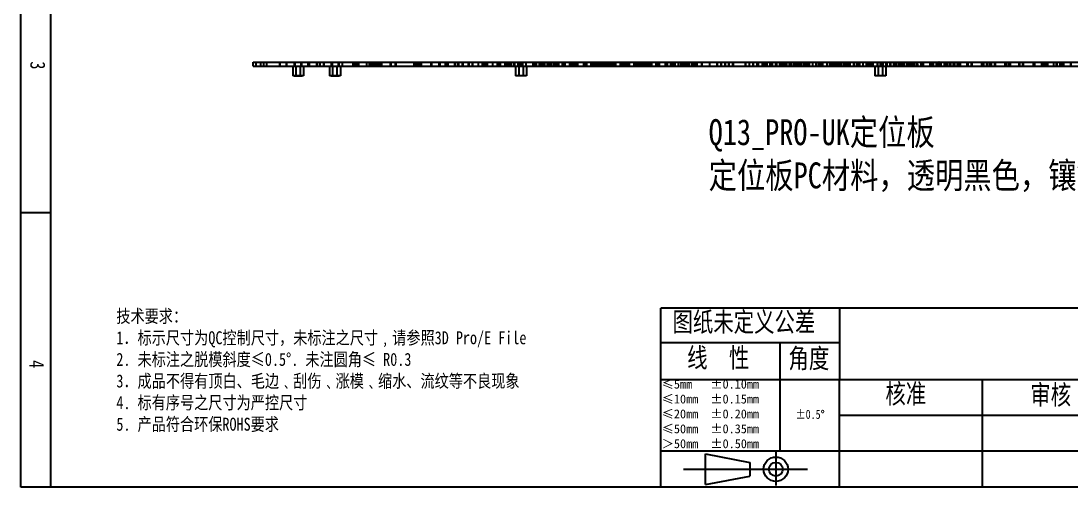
# Model space of a CAD drawing. Header units: inches. Extents: x 457 to 1932, y -186 to 238.
# Drawn here: x 1289.6 to 1678.3, y -186.2 to -13.7 of the extents above; entities that cross this region are included whole.
import ezdxf

# ---------------------------------------------------------------- set-up
doc = ezdxf.new("R2010")
doc.units = ezdxf.units.IN
doc.header["$LTSCALE"] = 1.21
doc.header["$MEASUREMENT"] = 0
doc.linetypes.add('HIDDEN', pattern=[0.2, 0.1, -0.1])
doc.layers.get('0').update_dxf_attribs({"linetype": 'CONTINUOUS'})
doc.layers.add('DEFAULT_2', color=8, linetype='HIDDEN')
doc.layers.add('图框', color=7, linetype='CONTINUOUS')
doc.styles.get("Standard").update_dxf_attribs({"font": 'txt', "width": 0.8})

msp = doc.modelspace()

# ---------------------------------------------------------------- linework, layer by layer
at = {"color": 7, "linetype": 'Continuous'}
for p, q in [((1289.635, -186.202), (1289.635, 236.866)), ((1300.641, -186.202), (1300.641, 225.86)), ((1375.551, -30.478), (1375.551, -28.978)), ((1375.551, -28.978), (1629.198, -28.978)), ((1375.551, -30.478), (1629.198, -30.478)), ((1376.551, -28.978), (1376.551, -30.478)), ((1378.451, -30.478), (1378.451, -28.978)), ((1379.451, -30.478), (1379.451, -28.978)), ((1380.451, -28.978), (1380.451, -30.478)), ((1390.251, -30.478), (1390.251, -33.978)), ((1394.251, -30.478), (1394.251, -33.978)), ((1403.876, -30.478), (1403.876, -33.978)), ((1407.876, -30.478), (1407.876, -33.978)), ((1418.976, -28.978), (1418.976, -30.478)), ((1419.567, -28.978), (1419.567, -30.478)), ((1420.431, -28.978), (1420.431, -30.478)), ((1472.712, -30.478), (1472.712, -33.978)), ((1476.712, -30.478), (1476.712, -33.978)), ((1481.855, -28.978), (1481.855, -30.478)), ((1482.982, -28.978), (1482.982, -30.478)), ((1483.349, -30.478), (1483.349, -28.978)), ((1486.729, -30.478), (1486.729, -28.978)), ((1564.438, -30.478), (1564.438, -28.978)), ((1565.295, -30.478), (1565.295, -28.978)), ((1565.635, -28.978), (1565.635, -30.478)), ((1566.745, -28.978), (1566.745, -30.478)), ((1605.712, -30.478), (1605.712, -33.978)), ((1609.712, -30.478), (1609.712, -33.978)), ((1628.316, -28.978), (1628.316, -30.478)), ((1629.199, -28.978), (1629.199, -30.478)), ((1629.419, -28.978), (1816.643, -28.978)), ((1629.419, -30.478), (1816.643, -30.478)), ((1629.614, -28.978), (1629.614, -30.478)), ((1394.251, -33.978), (1390.251, -33.978)), ((1390.751, -33.978), (1393.751, -33.978)), ((1407.876, -33.978), (1403.876, -33.978)), ((1404.376, -33.978), (1407.376, -33.978)), ((1476.712, -33.978), (1472.712, -33.978)), ((1476.212, -33.978), (1473.212, -33.978)), ((1609.712, -33.978), (1605.712, -33.978)), ((1609.212, -33.978), (1606.212, -33.978)), ((1300.641, -84.727), (1289.635, -84.727)), ((1543.039, -173.959), (1559.426, -177.081)), ((1543.039, -185.278), (1543.039, -173.959)), ((1569.016, -173.337), (1569.016, -185.662)), ((1559.426, -177.081), (1559.426, -182.157)), ((1534.782, -179.619), (1580.691, -179.619)), ((1543.039, -185.278), (1559.426, -182.157)), ((1932.382, -186.202), (1289.635, -186.202))]:
    msp.add_line(p, q, dxfattribs=at)
for p, q in [((1526.443, -186.202), (1526.443, -120.052)), ((1751.353, -120.052), (1526.443, -120.052)), ((1526.443, -186.202), (1526.443, -120.052)), ((1592.593, -120.052), (1592.593, -146.512)), ((1592.593, -132.886), (1526.443, -132.886)), ((1570.543, -132.886), (1570.543, -172.972)), ((1592.593, -146.512), (1526.443, -146.512)), ((1932.382, -146.512), (1592.593, -146.512)), ((1592.593, -186.202), (1592.593, -146.512)), ((1645.513, -186.202), (1645.513, -146.512)), ((1932.382, -159.742), (1592.593, -159.742)), ((1932.382, -172.972), (1526.443, -172.972))]:
    msp.add_line(p, q)
for radius in [4.509, 2.538]:
    msp.add_circle((1569.016, -179.619), radius, dxfattribs=at)
at = {"layer": 'DEFAULT_2', "color": 8, "linetype": 'HIDDEN'}
for p, q in [((1385.251, -28.978), (1385.251, -30.478)), ((1385.451, -28.978), (1385.451, -30.478)), ((1387.756, -28.978), (1387.756, -30.478)), ((1387.956, -28.978), (1387.956, -30.478)), ((1390.756, -28.978), (1390.756, -30.478)), ((1390.956, -28.978), (1390.956, -30.478)), ((1391.451, -33.978), (1391.451, -30.478)), ((1393.051, -33.978), (1393.051, -30.478)), ((1393.261, -28.978), (1393.261, -30.478)), ((1393.461, -28.978), (1393.461, -30.478)), ((1395.795, -28.978), (1395.795, -30.478)), ((1396.36, -30.478), (1396.36, -28.978)), ((1399.051, -28.978), (1399.051, -30.478)), ((1399.251, -28.978), (1399.251, -30.478)), ((1400.266, -28.978), (1400.266, -30.478)), ((1401.556, -28.978), (1401.556, -30.478)), ((1401.756, -28.978), (1401.756, -30.478)), ((1404.556, -28.978), (1404.556, -30.478)), ((1404.617, -30.478), (1404.617, -28.978)), ((1404.756, -28.978), (1404.756, -30.478)), ((1405.076, -33.978), (1405.076, -30.478)), ((1406.676, -33.978), (1406.676, -30.478)), ((1407.061, -28.978), (1407.061, -30.478)), ((1407.261, -28.978), (1407.261, -30.478)), ((1408.591, -30.478), (1408.591, -28.978)), ((1412.496, -28.978), (1412.496, -30.478)), ((1412.696, -28.978), (1412.696, -30.478)), ((1413.396, -28.978), (1413.396, -30.478)), ((1413.696, -28.978), (1413.696, -30.478)), ((1414.379, -28.978), (1414.379, -30.478)), ((1414.579, -28.978), (1414.579, -30.478)), ((1417.45, -28.978), (1417.45, -30.478)), ((1418.45, -28.978), (1418.45, -30.478)), ((1419.45, -28.978), (1419.45, -30.478)), ((1419.967, -28.978), (1419.967, -30.478)), ((1420.346, -28.978), (1420.346, -30.478)), ((1420.646, -28.978), (1420.646, -30.478)), ((1420.946, -28.978), (1420.946, -30.478)), ((1421.276, -28.978), (1421.276, -30.478)), ((1421.476, -28.978), (1421.476, -30.478)), ((1421.696, -28.978), (1421.696, -30.478)), ((1421.996, -28.978), (1421.996, -30.478)), ((1422.196, -28.978), (1422.196, -30.478)), ((1422.276, -28.978), (1422.276, -30.478)), ((1422.476, -28.978), (1422.476, -30.478)), ((1422.876, -28.978), (1422.876, -30.478)), ((1423.076, -28.978), (1423.076, -30.478)), ((1426.296, -28.978), (1426.296, -30.478)), ((1426.496, -28.978), (1426.496, -30.478)), ((1428.179, -28.978), (1428.179, -30.478)), ((1428.379, -28.978), (1428.379, -30.478)), ((1435.076, -28.978), (1435.076, -30.478)), ((1435.276, -28.978), (1435.276, -30.478)), ((1435.796, -28.978), (1435.796, -30.478)), ((1435.996, -28.978), (1435.996, -30.478)), ((1436.076, -28.978), (1436.076, -30.478)), ((1436.276, -28.978), (1436.276, -30.478)), ((1436.296, -28.978), (1436.296, -30.478)), ((1436.496, -28.978), (1436.496, -30.478)), ((1436.676, -28.978), (1436.676, -30.478)), ((1436.876, -28.978), (1436.876, -30.478)), ((1437.046, -28.978), (1437.046, -30.478)), ((1437.346, -28.978), (1437.346, -30.478)), ((1437.526, -28.978), (1437.526, -30.478)), ((1437.646, -28.978), (1437.646, -30.478)), ((1437.726, -28.978), (1437.726, -30.478)), ((1441.326, -28.978), (1441.326, -30.478)), ((1441.526, -28.978), (1441.526, -30.478)), ((1444.296, -28.978), (1444.296, -30.478)), ((1444.596, -28.978), (1444.596, -30.478)), ((1446.676, -28.978), (1446.676, -30.478)), ((1446.876, -28.978), (1446.876, -30.478)), ((1447.446, -28.978), (1447.446, -30.478)), ((1447.646, -28.978), (1447.646, -30.478)), ((1450.096, -28.978), (1450.096, -30.478)), ((1450.296, -28.978), (1450.296, -30.478)), ((1451.326, -28.978), (1451.326, -30.478)), ((1451.526, -28.978), (1451.526, -30.478)), ((1452.976, -28.978), (1452.976, -30.478)), ((1453.176, -28.978), (1453.176, -30.478)), ((1455.126, -28.978), (1455.126, -30.478)), ((1455.326, -28.978), (1455.326, -30.478)), ((1456.576, -28.978), (1456.576, -30.478)), ((1456.776, -28.978), (1456.776, -30.478)), ((1459.021, -30.478), (1459.021, -28.978)), ((1460.376, -28.978), (1460.376, -30.478)), ((1460.476, -28.978), (1460.476, -30.478)), ((1460.576, -28.978), (1460.576, -30.478)), ((1460.676, -28.978), (1460.676, -30.478)), ((1461.171, -28.978), (1461.171, -30.478)), ((1461.246, -28.978), (1461.246, -30.478)), ((1461.446, -28.978), (1461.446, -30.478)), ((1462.171, -28.978), (1462.171, -30.478)), ((1464.321, -30.478), (1464.321, -28.978)), ((1466.021, -30.478), (1466.017, -28.978)), ((1466.173, -28.978), (1466.177, -30.478)), ((1466.777, -29.469), (1466.775, -28.978)), ((1466.776, -28.978), (1466.776, -30.478)), ((1466.777, -29.969), (1466.777, -29.469)), ((1466.932, -28.978), (1466.935, -30.478)), ((1466.976, -28.978), (1466.976, -30.478)), ((1468.833, -30.478), (1468.833, -28.978)), ((1469.07, -28.978), (1469.07, -30.478)), ((1469.591, -30.478), (1469.591, -28.978)), ((1469.828, -28.978), (1469.828, -30.478)), ((1470.376, -28.978), (1470.376, -30.478)), ((1470.576, -28.978), (1470.576, -30.478)), ((1470.887, -30.478), (1470.883, -28.978)), ((1471.039, -28.978), (1471.043, -30.478)), ((1472.186, -30.478), (1472.181, -28.978)), ((1472.337, -28.978), (1472.341, -30.478)), ((1473.699, -30.478), (1473.699, -28.978)), ((1473.912, -30.478), (1473.912, -33.978)), ((1473.936, -28.978), (1473.936, -30.478)), ((1474.176, -28.978), (1474.176, -30.478)), ((1474.376, -28.978), (1474.376, -30.478)), ((1474.997, -30.478), (1474.997, -28.978)), ((1475.234, -28.978), (1475.234, -30.478)), ((1475.512, -30.478), (1475.512, -33.978)), ((1476.475, -28.978), (1476.475, -30.478)), ((1476.63, -30.478), (1476.63, -28.978)), ((1479.254, -30.478), (1479.249, -28.978)), ((1479.287, -30.478), (1479.287, -28.978)), ((1479.406, -28.978), (1479.409, -30.478)), ((1479.482, -28.978), (1479.482, -30.478)), ((1479.524, -28.978), (1479.524, -30.478)), ((1479.719, -30.478), (1479.719, -28.978)), ((1480.24, -28.978), (1480.24, -30.478)), ((1480.477, -30.478), (1480.477, -28.978)), ((1481.45, -28.978), (1481.45, -30.478)), ((1482.066, -30.478), (1482.066, -28.978)), ((1482.303, -28.978), (1482.303, -30.478)), ((1482.379, -28.978), (1482.375, -30.478)), ((1482.449, -28.978), (1482.449, -30.478)), ((1482.533, -29.469), (1482.535, -28.978)), ((1482.533, -29.969), (1482.533, -29.469)), ((1483.137, -28.978), (1483.134, -30.478)), ((1483.291, -29.469), (1483.294, -28.978)), ((1483.291, -29.969), (1483.291, -29.469)), ((1483.449, -28.978), (1483.449, -30.478)), ((1484.348, -28.978), (1484.348, -30.478)), ((1484.585, -30.478), (1484.585, -28.978)), ((1484.66, -30.478), (1484.655, -28.978)), ((1484.812, -28.978), (1484.815, -30.478)), ((1485.418, -30.478), (1485.414, -28.978)), ((1485.57, -28.978), (1485.573, -30.478)), ((1485.646, -28.978), (1485.646, -30.478)), ((1485.883, -30.478), (1485.883, -28.978)), ((1487.245, -28.978), (1487.241, -30.478)), ((1487.399, -29.469), (1487.401, -28.978)), ((1487.399, -29.969), (1487.399, -29.469)), ((1487.471, -30.478), (1487.471, -28.978)), ((1487.708, -28.978), (1487.708, -30.478)), ((1488.23, -30.478), (1488.23, -28.978)), ((1488.467, -28.978), (1488.467, -30.478)), ((1488.543, -28.978), (1488.54, -30.478)), ((1488.697, -29.469), (1488.699, -28.978)), ((1488.697, -29.969), (1488.697, -29.469)), ((1489.936, -28.978), (1489.936, -30.478)), ((1490.173, -30.478), (1490.173, -28.978)), ((1490.824, -30.478), (1490.819, -28.978)), ((1490.976, -28.978), (1490.979, -30.478)), ((1492.715, -28.978), (1492.715, -30.478)), ((1492.83, -30.478), (1492.83, -28.978)), ((1492.952, -30.478), (1492.952, -28.978)), ((1492.984, -28.978), (1492.984, -30.478)), ((1493.635, -30.478), (1493.635, -28.978)), ((1493.873, -28.978), (1493.873, -30.478)), ((1494.663, -28.978), (1494.663, -30.478)), ((1494.901, -30.478), (1494.901, -28.978)), ((1495.114, -28.978), (1495.114, -30.478)), ((1495.268, -30.478), (1495.268, -28.978)), ((1495.611, -28.978), (1495.608, -30.478)), ((1495.766, -29.469), (1495.768, -28.978)), ((1495.766, -29.969), (1495.766, -29.469)), ((1497.925, -30.478), (1497.925, -28.978)), ((1498.045, -28.978), (1498.048, -30.478)), ((1498.121, -28.978), (1498.121, -30.478)), ((1498.162, -28.978), (1498.162, -30.478)), ((1498.266, -30.478), (1498.266, -28.978)), ((1498.358, -30.478), (1498.358, -28.978)), ((1498.622, -28.978), (1498.622, -30.478)), ((1498.879, -28.978), (1498.879, -30.478)), ((1499.116, -30.478), (1499.116, -28.978)), ((1500.704, -30.478), (1500.704, -28.978)), ((1500.941, -28.978), (1500.941, -30.478)), ((1501.017, -28.978), (1501.014, -30.478)), ((1501.171, -29.469), (1501.174, -28.978)), ((1501.171, -29.969), (1501.171, -29.469)), ((1501.407, -28.978), (1501.407, -30.478)), ((1501.763, -30.478), (1501.763, -28.978)), ((1501.93, -29.469), (1501.932, -28.978)), ((1501.93, -29.969), (1501.93, -29.469)), ((1502.259, -28.978), (1502.259, -30.478)), ((1502.614, -30.478), (1502.614, -28.978)), ((1503.296, -29.469), (1503.294, -28.978)), ((1503.296, -29.969), (1503.296, -29.469)), ((1503.348, -28.978), (1503.348, -30.478)), ((1503.45, -28.978), (1503.454, -30.478)), ((1503.474, -29.469), (1503.471, -28.978)), ((1503.474, -29.969), (1503.474, -29.469)), ((1503.487, -30.478), (1503.487, -28.978)), ((1503.58, -30.478), (1503.58, -28.978)), ((1503.628, -28.978), (1503.631, -30.478)), ((1504.057, -30.478), (1504.052, -28.978)), ((1504.209, -28.978), (1504.212, -30.478)), ((1504.285, -28.978), (1504.285, -30.478)), ((1504.522, -30.478), (1504.522, -28.978)), ((1504.857, -28.978), (1504.857, -30.478)), ((1505.095, -28.978), (1505.095, -30.478)), ((1505.128, -30.478), (1505.128, -28.978)), ((1505.36, -28.978), (1505.36, -30.478)), ((1505.829, -30.478), (1505.829, -28.978)), ((1506.11, -30.478), (1506.11, -28.978)), ((1506.184, -28.978), (1506.184, -30.478)), ((1506.288, -30.478), (1506.288, -28.978)), ((1506.347, -28.978), (1506.347, -30.478)), ((1506.525, -28.978), (1506.525, -30.478)), ((1506.868, -30.478), (1506.868, -28.978)), ((1507.105, -28.978), (1507.105, -30.478)), ((1507.181, -28.978), (1507.178, -30.478)), ((1507.336, -29.469), (1507.338, -28.978)), ((1507.336, -29.969), (1507.336, -29.469)), ((1508.001, -28.978), (1508.001, -30.478)), ((1508.575, -28.978), (1508.575, -30.478)), ((1508.812, -30.478), (1508.812, -28.978)), ((1509.463, -30.478), (1509.458, -28.978)), ((1509.583, -30.478), (1509.583, -28.978)), ((1509.615, -28.978), (1509.618, -30.478)), ((1511.353, -28.978), (1511.353, -30.478)), ((1511.469, -30.478), (1511.469, -28.978)), ((1511.59, -30.478), (1511.59, -28.978)), ((1511.623, -28.978), (1511.623, -30.478)), ((1511.733, -28.978), (1511.733, -30.478)), ((1512.274, -30.478), (1512.274, -28.978)), ((1512.511, -28.978), (1512.511, -30.478)), ((1512.733, -28.978), (1512.733, -30.478)), ((1513.519, -28.978), (1513.519, -30.478)), ((1514.25, -28.978), (1514.247, -30.478)), ((1514.404, -29.469), (1514.407, -28.978)), ((1514.404, -29.969), (1514.404, -29.469)), ((1514.883, -30.478), (1514.883, -28.978)), ((1516.531, -30.478), (1516.526, -28.978)), ((1516.683, -28.978), (1516.686, -30.478)), ((1516.759, -28.978), (1516.759, -30.478)), ((1516.937, -28.978), (1516.937, -30.478)), ((1516.996, -30.478), (1516.996, -28.978)), ((1517.174, -30.478), (1517.174, -28.978)), ((1517.277, -28.978), (1517.277, -30.478)), ((1517.517, -28.978), (1517.517, -30.478)), ((1517.633, -30.478), (1517.633, -28.978)), ((1517.755, -30.478), (1517.755, -28.978)), ((1518.082, -28.978), (1518.082, -30.478)), ((1518.102, -28.978), (1518.102, -30.478)), ((1518.236, -30.478), (1518.236, -28.978)), ((1518.333, -30.478), (1518.333, -28.978)), ((1518.367, -28.978), (1518.367, -30.478)), ((1518.598, -30.478), (1518.598, -28.978)), ((1519.343, -30.478), (1519.343, -28.978)), ((1519.58, -28.978), (1519.58, -30.478)), ((1519.656, -28.978), (1519.652, -30.478)), ((1519.81, -29.469), (1519.812, -28.978)), ((1519.81, -29.969), (1519.81, -29.469)), ((1519.833, -28.978), (1519.83, -30.478)), ((1519.875, -28.978), (1519.875, -30.478)), ((1519.988, -29.469), (1519.99, -28.978)), ((1519.988, -29.969), (1519.988, -29.469)), ((1520.113, -28.978), (1520.113, -30.478)), ((1520.414, -28.978), (1520.411, -30.478)), ((1520.568, -29.469), (1520.571, -28.978)), ((1520.568, -29.969), (1520.568, -29.469)), ((1520.82, -30.478), (1520.82, -28.978)), ((1520.893, -30.478), (1520.893, -28.978)), ((1521.13, -28.978), (1521.13, -30.478)), ((1521.175, -28.978), (1521.175, -30.478)), ((1521.672, -30.478), (1521.672, -28.978)), ((1522.027, -28.978), (1522.027, -30.478)), ((1522.089, -28.978), (1522.092, -30.478)), ((1522.695, -30.478), (1522.691, -28.978)), ((1522.847, -28.978), (1522.85, -30.478)), ((1522.923, -28.978), (1522.923, -30.478)), ((1523.16, -30.478), (1523.16, -28.978)), ((1524.748, -30.478), (1524.748, -28.978)), ((1524.84, -28.978), (1524.84, -30.478)), ((1524.985, -28.978), (1524.985, -30.478)), ((1525.195, -30.478), (1525.195, -28.978)), ((1525.507, -30.478), (1525.507, -28.978)), ((1525.744, -28.978), (1525.744, -30.478)), ((1525.82, -28.978), (1525.817, -30.478)), ((1525.974, -29.469), (1525.976, -28.978)), ((1525.974, -29.969), (1525.974, -29.469)), ((1528.253, -28.978), (1528.256, -30.478)), ((1528.561, -30.478), (1528.561, -28.978)), ((1528.792, -28.978), (1528.792, -30.478)), ((1529.992, -28.978), (1529.992, -30.478)), ((1530.229, -30.478), (1530.229, -28.978)), ((1530.913, -30.478), (1530.913, -28.978)), ((1531.15, -28.978), (1531.15, -30.478)), ((1531.543, -28.978), (1531.543, -30.478)), ((1531.78, -30.478), (1531.78, -28.978)), ((1532.888, -28.978), (1532.885, -30.478)), ((1533.043, -29.469), (1533.045, -28.978)), ((1533.043, -29.969), (1533.043, -29.469)), ((1533.748, -28.978), (1533.748, -30.478)), ((1533.904, -28.978), (1533.904, -30.478)), ((1534.437, -30.478), (1534.437, -28.978)), ((1534.591, -28.978), (1534.591, -30.478)), ((1535.17, -30.478), (1535.165, -28.978)), ((1535.322, -28.978), (1535.325, -30.478)), ((1535.398, -28.978), (1535.398, -30.478)), ((1535.635, -30.478), (1535.635, -28.978)), ((1536.156, -28.978), (1536.156, -30.478)), ((1536.393, -30.478), (1536.393, -28.978)), ((1536.559, -30.478), (1536.559, -28.978)), ((1536.72, -28.978), (1536.72, -30.478)), ((1536.796, -28.978), (1536.796, -30.478)), ((1536.875, -30.478), (1536.875, -28.978)), ((1537.981, -30.478), (1537.981, -28.978)), ((1538.218, -28.978), (1538.218, -30.478)), ((1538.294, -28.978), (1538.291, -30.478)), ((1538.449, -29.469), (1538.451, -28.978)), ((1538.449, -29.969), (1538.449, -29.469)), ((1539.053, -28.978), (1539.049, -30.478)), ((1539.207, -29.469), (1539.209, -28.978)), ((1539.207, -29.969), (1539.207, -29.469)), ((1539.532, -30.478), (1539.532, -28.978)), ((1539.769, -28.978), (1539.769, -30.478)), ((1541.562, -28.978), (1541.562, -30.478)), ((1541.799, -30.478), (1541.799, -28.978)), ((1544.458, -28.978), (1544.455, -30.478)), ((1544.613, -29.469), (1544.615, -28.978)), ((1544.613, -29.969), (1544.613, -29.469)), ((1547.209, -28.978), (1547.209, -30.478)), ((1547.446, -30.478), (1547.446, -28.978)), ((1548.63, -28.978), (1548.63, -30.478)), ((1548.867, -30.478), (1548.867, -28.978)), ((1550.101, -28.978), (1550.101, -30.478)), ((1550.181, -28.978), (1550.181, -30.478)), ((1550.257, -28.978), (1550.257, -30.478)), ((1550.418, -30.478), (1550.418, -28.978)), ((1551.527, -28.978), (1551.524, -30.478)), ((1551.681, -29.469), (1551.684, -28.978)), ((1551.681, -29.969), (1551.681, -29.469)), ((1553.075, -30.478), (1553.075, -28.978)), ((1553.229, -28.978), (1553.229, -30.478)), ((1557.706, -29.987), (1557.704, -30.478)), ((1557.706, -29.487), (1557.706, -29.987)), ((1557.861, -30.478), (1557.864, -28.978)), ((1559.119, -29.987), (1559.117, -30.478)), ((1559.119, -29.487), (1559.119, -29.987)), ((1559.273, -30.478), (1559.276, -28.978)), ((1560.539, -28.978), (1560.539, -30.478)), ((1560.776, -30.478), (1560.776, -28.978)), ((1561.952, -28.978), (1561.952, -30.478)), ((1562.189, -30.478), (1562.189, -28.978)), ((1562.427, -28.978), (1562.427, -30.478)), ((1563.958, -29.987), (1563.956, -30.478)), ((1563.958, -29.487), (1563.958, -29.987)), ((1564.112, -30.478), (1564.115, -28.978)), ((1565.089, -28.978), (1565.089, -30.478)), ((1565.445, -30.478), (1565.445, -28.978)), ((1566.79, -28.978), (1566.79, -30.478)), ((1567.028, -30.478), (1567.028, -28.978)), ((1567.592, -29.987), (1567.59, -30.478)), ((1567.592, -29.487), (1567.592, -29.987)), ((1567.747, -30.478), (1567.75, -28.978)), ((1569.03, -30.478), (1569.03, -28.978)), ((1569.067, -28.978), (1569.067, -30.478)), ((1569.261, -28.978), (1569.261, -30.478)), ((1569.304, -28.978), (1569.304, -30.478)), ((1570.425, -28.978), (1570.425, -30.478)), ((1570.662, -30.478), (1570.662, -28.978)), ((1571.165, -30.478), (1571.165, -28.978)), ((1571.403, -28.978), (1571.403, -30.478)), ((1571.566, -30.478), (1571.566, -28.978)), ((1571.72, -28.978), (1571.72, -30.478)), ((1572.047, -28.978), (1572.047, -30.478)), ((1572.403, -30.478), (1572.403, -28.978)), ((1572.578, -30.478), (1572.578, -28.978)), ((1572.694, -28.978), (1572.694, -30.478)), ((1572.815, -28.978), (1572.815, -30.478)), ((1573.05, -30.478), (1573.05, -28.978)), ((1574.081, -30.478), (1574.078, -28.978)), ((1574.233, -28.978), (1574.237, -30.478)), ((1574.396, -28.978), (1574.396, -30.478)), ((1574.633, -30.478), (1574.633, -28.978)), ((1575.494, -30.478), (1575.49, -28.978)), ((1575.809, -30.478), (1575.809, -28.978)), ((1576.165, -28.978), (1576.165, -30.478)), ((1576.339, -29.987), (1576.337, -30.478)), ((1576.339, -29.487), (1576.339, -29.987)), ((1576.494, -30.478), (1576.497, -28.978)), ((1576.664, -30.478), (1576.664, -28.978)), ((1577.02, -28.978), (1577.02, -30.478)), ((1577.417, -30.478), (1577.417, -28.978)), ((1577.654, -28.978), (1577.654, -30.478)), ((1577.752, -29.987), (1577.75, -30.478)), ((1577.752, -29.487), (1577.752, -29.987)), ((1577.753, -30.478), (1577.753, -28.978)), ((1577.88, -30.478), (1577.88, -28.978)), ((1577.906, -30.478), (1577.909, -28.978)), ((1577.984, -28.978), (1577.984, -30.478)), ((1578.034, -28.978), (1578.034, -30.478)), ((1578.318, -28.978), (1578.318, -30.478)), ((1579.172, -28.978), (1579.172, -30.478)), ((1579.279, -30.478), (1579.279, -28.978)), ((1579.409, -30.478), (1579.409, -28.978)), ((1579.517, -30.478), (1579.517, -28.978)), ((1579.554, -28.978), (1579.554, -30.478)), ((1579.785, -30.478), (1579.785, -28.978)), ((1580.251, -28.978), (1580.251, -30.478)), ((1580.332, -30.478), (1580.329, -28.978)), ((1580.484, -28.978), (1580.489, -30.478)), ((1580.585, -28.978), (1580.585, -30.478)), ((1580.606, -30.478), (1580.606, -28.978)), ((1580.71, -28.978), (1580.71, -30.478)), ((1580.822, -30.478), (1580.822, -28.978)), ((1580.948, -30.478), (1580.948, -28.978)), ((1581.051, -30.478), (1581.051, -28.978)), ((1581.288, -28.978), (1581.288, -30.478)), ((1581.319, -28.978), (1581.319, -30.478)), ((1582.591, -29.987), (1582.589, -30.478)), ((1582.591, -29.487), (1582.591, -29.987)), ((1582.745, -30.478), (1582.748, -28.978)), ((1583.967, -30.478), (1583.964, -28.978)), ((1584.118, -28.978), (1584.123, -30.478)), ((1585.022, -30.478), (1585.022, -28.978)), ((1585.26, -28.978), (1585.26, -30.478)), ((1585.423, -28.978), (1585.423, -30.478)), ((1585.661, -30.478), (1585.661, -28.978)), ((1586.225, -29.987), (1586.223, -30.478)), ((1586.225, -29.487), (1586.225, -29.987)), ((1586.379, -30.478), (1586.383, -28.978)), ((1587.936, -28.978), (1587.936, -30.478)), ((1588.09, -30.478), (1588.09, -28.978)), ((1589.058, -28.978), (1589.058, -30.478)), ((1589.295, -30.478), (1589.295, -28.978)), ((1589.798, -30.478), (1589.798, -28.978)), ((1590.036, -28.978), (1590.036, -30.478)), ((1590.199, -30.478), (1590.199, -28.978)), ((1590.353, -28.978), (1590.353, -30.478)), ((1591.211, -30.478), (1591.211, -28.978)), ((1591.337, -30.478), (1591.337, -28.978)), ((1591.448, -28.978), (1591.448, -30.478)), ((1591.574, -28.978), (1591.574, -30.478)), ((1591.678, -30.478), (1591.678, -28.978)), ((1592.034, -28.978), (1592.034, -30.478)), ((1592.492, -28.978), (1592.492, -30.478)), ((1592.714, -30.478), (1592.711, -28.978)), ((1592.73, -28.978), (1592.73, -30.478)), ((1592.767, -30.478), (1592.767, -28.978)), ((1592.868, -29.487), (1592.868, -29.987)), ((1592.868, -29.987), (1592.87, -30.478)), ((1592.998, -28.978), (1592.998, -30.478)), ((1593.029, -28.978), (1593.029, -30.478)), ((1593.266, -30.478), (1593.266, -28.978)), ((1594.127, -30.478), (1594.123, -28.978)), ((1594.25, -28.978), (1594.25, -30.478)), ((1594.281, -29.487), (1594.281, -29.987)), ((1594.281, -29.987), (1594.283, -30.478)), ((1594.293, -28.978), (1594.293, -30.478)), ((1594.404, -30.478), (1594.404, -28.978)), ((1594.531, -30.478), (1594.531, -28.978)), ((1594.972, -29.987), (1594.97, -30.478)), ((1594.972, -29.487), (1594.972, -29.987)), ((1595.127, -30.478), (1595.13, -28.978)), ((1595.265, -28.978), (1595.265, -30.478)), ((1595.62, -30.478), (1595.62, -28.978)), ((1596.05, -30.478), (1596.05, -28.978)), ((1596.12, -28.978), (1596.12, -30.478)), ((1596.287, -28.978), (1596.287, -30.478)), ((1596.385, -29.987), (1596.383, -30.478)), ((1596.385, -29.487), (1596.385, -29.987)), ((1596.476, -30.478), (1596.476, -28.978)), ((1596.539, -30.478), (1596.542, -28.978)), ((1597.805, -28.978), (1597.805, -30.478)), ((1598.042, -30.478), (1598.042, -28.978)), ((1598.965, -30.478), (1598.962, -28.978)), ((1599.218, -28.978), (1599.218, -30.478)), ((1599.234, -30.478), (1599.234, -28.978)), ((1599.455, -30.478), (1599.455, -28.978)), ((1599.59, -28.978), (1599.59, -30.478)), ((1599.684, -30.478), (1599.684, -28.978)), ((1599.921, -28.978), (1599.921, -30.478)), ((1601.224, -29.987), (1601.222, -30.478)), ((1601.224, -29.487), (1601.224, -29.987)), ((1601.378, -30.478), (1601.381, -28.978)), ((1602.6, -30.478), (1602.597, -28.978)), ((1602.98, -28.978), (1602.98, -30.478)), ((1603.211, -30.478), (1603.211, -28.978)), ((1603.655, -30.478), (1603.655, -28.978)), ((1603.893, -28.978), (1603.893, -30.478)), ((1604.056, -28.978), (1604.056, -30.478)), ((1604.294, -30.478), (1604.294, -28.978)), ((1604.858, -29.987), (1604.856, -30.478)), ((1604.858, -29.487), (1604.858, -29.987)), ((1605.012, -30.478), (1605.016, -28.978)), ((1606.569, -28.978), (1606.569, -30.478)), ((1606.723, -30.478), (1606.723, -28.978)), ((1606.912, -30.478), (1606.912, -33.978)), ((1607.691, -28.978), (1607.691, -30.478)), ((1607.928, -30.478), (1607.928, -28.978)), ((1608.431, -30.478), (1608.431, -28.978)), ((1608.512, -30.478), (1608.512, -33.978)), ((1608.668, -28.978), (1608.668, -30.478)), ((1609.844, -30.478), (1609.844, -28.978)), ((1610.081, -28.978), (1610.081, -30.478)), ((1611.347, -30.478), (1611.344, -28.978)), ((1611.499, -28.978), (1611.503, -30.478)), ((1612.724, -30.478), (1612.724, -28.978)), ((1612.76, -30.478), (1612.756, -28.978)), ((1612.878, -28.978), (1612.878, -30.478)), ((1612.914, -29.487), (1612.914, -29.987)), ((1612.914, -29.987), (1612.916, -30.478)), ((1613.16, -30.478), (1613.16, -28.978)), ((1613.314, -28.978), (1613.314, -30.478)), ((1613.605, -29.987), (1613.603, -30.478)), ((1613.605, -29.487), (1613.605, -29.987)), ((1613.76, -30.478), (1613.763, -28.978)), ((1614.683, -30.478), (1614.683, -28.978)), ((1614.92, -28.978), (1614.92, -30.478)), ((1615.018, -29.987), (1615.016, -30.478)), ((1615.018, -29.487), (1615.018, -29.987)), ((1615.172, -30.478), (1615.175, -28.978)), ((1615.554, -28.978), (1615.554, -30.478)), ((1615.791, -30.478), (1615.791, -28.978)), ((1615.99, -28.978), (1615.99, -30.478)), ((1616.228, -30.478), (1616.228, -28.978)), ((1616.438, -28.978), (1616.438, -30.478)), ((1616.675, -30.478), (1616.675, -28.978)), ((1617.598, -30.478), (1617.595, -28.978)), ((1617.75, -28.978), (1617.755, -30.478)), ((1617.851, -28.978), (1617.851, -30.478)), ((1618.088, -30.478), (1618.088, -28.978)), ((1618.317, -30.478), (1618.317, -28.978)), ((1618.554, -28.978), (1618.554, -30.478)), ((1619.319, -28.978), (1619.319, -30.478)), ((1619.857, -29.987), (1619.854, -30.478)), ((1619.857, -29.487), (1619.857, -29.987)), ((1620.011, -30.478), (1620.014, -28.978)), ((1620.319, -30.478), (1620.319, -28.978)), ((1621.233, -30.478), (1621.23, -28.978)), ((1621.319, -30.478), (1621.319, -28.978)), ((1621.384, -28.978), (1621.389, -30.478)), ((1622.689, -28.978), (1622.689, -30.478)), ((1622.927, -30.478), (1622.927, -28.978)), ((1623.491, -29.987), (1623.489, -30.478)), ((1623.491, -29.487), (1623.491, -29.987)), ((1623.645, -30.478), (1623.649, -28.978)), ((1626.18, -30.478), (1626.18, -28.978)), ((1626.324, -28.978), (1626.324, -30.478)), ((1626.417, -28.978), (1626.417, -30.478)), ((1626.561, -30.478), (1626.561, -28.978)), ((1626.617, -30.478), (1626.617, -28.978)), ((1626.854, -28.978), (1626.854, -30.478)), ((1627.064, -30.478), (1627.064, -28.978)), ((1627.301, -28.978), (1627.301, -30.478)), ((1628.477, -30.478), (1628.477, -28.978)), ((1628.714, -28.978), (1628.714, -30.478)), ((1628.732, -28.978), (1628.732, -30.478)), ((1629.093, -28.978), (1629.093, -30.478)), ((1629.419, -28.978), (1629.198, -28.978)), ((1629.198, -30.478), (1629.419, -30.478)), ((1629.247, -30.478), (1629.247, -28.978)), ((1629.53, -28.978), (1629.53, -30.478)), ((1629.684, -30.478), (1629.684, -28.978)), ((1629.98, -30.478), (1629.977, -28.978)), ((1630.132, -28.978), (1630.136, -30.478)), ((1631.392, -30.478), (1631.389, -28.978)), ((1631.544, -28.978), (1631.549, -30.478)), ((1631.793, -30.478), (1631.793, -28.978)), ((1631.947, -28.978), (1631.947, -30.478)), ((1632.238, -29.987), (1632.236, -30.478)), ((1632.238, -29.487), (1632.238, -29.987)), ((1632.393, -30.478), (1632.396, -28.978)), ((1633.316, -30.478), (1633.316, -28.978)), ((1633.553, -28.978), (1633.553, -30.478)), ((1633.651, -29.987), (1633.649, -30.478)), ((1633.651, -29.487), (1633.651, -29.987)), ((1633.805, -30.478), (1633.808, -28.978)), ((1634.623, -28.978), (1634.623, -30.478)), ((1634.861, -30.478), (1634.861, -28.978)), ((1635.071, -28.978), (1635.071, -30.478)), ((1635.308, -30.478), (1635.308, -28.978)), ((1636.231, -30.478), (1636.228, -28.978)), ((1636.383, -28.978), (1636.388, -30.478)), ((1636.484, -28.978), (1636.484, -30.478)), ((1636.721, -30.478), (1636.721, -28.978)), ((1636.95, -30.478), (1636.95, -28.978)), ((1637.187, -28.978), (1637.187, -30.478)), ((1639.866, -30.478), (1639.863, -28.978)), ((1640.017, -28.978), (1640.022, -30.478)), ((1641.311, -28.978), (1641.311, -30.478)), ((1641.511, -28.978), (1641.511, -30.478)), ((1645.211, -28.978), (1645.211, -30.478)), ((1645.25, -30.478), (1645.25, -28.978)), ((1645.411, -28.978), (1645.411, -30.478)), ((1645.487, -28.978), (1645.487, -30.478)), ((1645.697, -30.478), (1645.697, -28.978)), ((1645.934, -28.978), (1645.934, -30.478)), ((1647.11, -30.478), (1647.11, -28.978)), ((1647.347, -28.978), (1647.347, -30.478)), ((1648.163, -28.978), (1648.163, -30.478)), ((1648.317, -30.478), (1648.317, -28.978)), ((1648.613, -30.478), (1648.61, -28.978)), ((1648.765, -28.978), (1648.769, -30.478)), ((1650.025, -30.478), (1650.022, -28.978)), ((1650.177, -28.978), (1650.182, -30.478)), ((1653.712, -28.978), (1653.712, -30.478)), ((1653.912, -28.978), (1653.912, -30.478)), ((1654.111, -28.978), (1654.111, -30.478)), ((1654.311, -28.978), (1654.311, -30.478)), ((1655.111, -28.978), (1655.111, -30.478)), ((1655.311, -28.978), (1655.311, -30.478)), ((1655.511, -28.978), (1655.511, -30.478)), ((1655.711, -28.978), (1655.711, -30.478)), ((1659.011, -28.978), (1659.011, -30.478)), ((1659.211, -28.978), (1659.211, -30.478)), ((1660.361, -28.978), (1660.361, -30.478)), ((1660.561, -28.978), (1660.561, -30.478)), ((1664.261, -28.978), (1664.261, -30.478)), ((1664.461, -28.978), (1664.461, -30.478)), ((1664.932, -30.478), (1664.932, -28.978)), ((1667.512, -30.478), (1667.512, -28.978)), ((1667.712, -28.978), (1667.712, -30.478)), ((1667.911, -28.978), (1667.911, -30.478)), ((1668.111, -28.978), (1668.111, -30.478)), ((1668.719, -28.978), (1668.719, -30.478)), ((1669.311, -28.978), (1669.311, -30.478)), ((1669.511, -28.978), (1669.511, -30.478)), ((1671.769, -28.978), (1671.769, -30.478)), ((1672.762, -28.978), (1672.762, -30.478)), ((1672.962, -28.978), (1672.962, -30.478)), ((1674.161, -28.978), (1674.161, -30.478)), ((1674.361, -28.978), (1674.361, -30.478)), ((1674.561, -28.978), (1674.561, -30.478)), ((1674.761, -28.978), (1674.761, -30.478)), ((1675.558, -30.478), (1675.558, -28.978)), ((1678.061, -28.978), (1678.061, -30.478)), ((1678.261, -28.978), (1678.261, -30.478))]:
    msp.add_line(p, q, dxfattribs=at)
for centre, radius, start, end in [((1535.637, -29.706), 68.86, 180.21949, 180.43016), ((1428.387, -30.511), 38.393, 0.04969, 0.43103), ((1520.923, -30.511), 38.393, 179.56897, 179.95031), ((1413.673, -29.706), 68.86, 359.56984, 359.78051), ((1521.682, -30.511), 38.393, 179.56897, 179.95031), ((1414.432, -29.706), 68.86, 359.56984, 359.78051), ((1525.789, -30.511), 38.393, 179.56897, 179.95031), ((1418.539, -29.706), 68.86, 359.56984, 359.78051), ((1527.087, -30.511), 38.393, 179.56897, 179.95031), ((1419.838, -29.706), 68.86, 359.56984, 359.78051), ((1534.156, -30.511), 38.393, 179.56897, 179.95031), ((1426.906, -29.706), 68.86, 359.56984, 359.78051), ((1684.87, -29.034), 186.982, 179.98282, 180.36416), ((1459.5, -30.511), 38.393, 0.04969, 0.43103), ((1539.562, -30.511), 38.393, 179.56897, 179.95031), ((1432.312, -29.706), 68.86, 359.56984, 359.78051), ((1540.32, -30.511), 38.393, 179.56897, 179.95031), ((1433.07, -29.706), 68.86, 359.56984, 359.78051), ((1572.156, -29.706), 68.86, 180.21949, 180.43016), ((1464.906, -30.511), 38.393, 0.04969, 0.43103), ((1572.331, -29.706), 68.857, 180.21952, 180.4302), ((1465.087, -30.511), 38.39, 0.04969, 0.43106), ((1545.726, -30.511), 38.393, 179.56897, 179.95031), ((1438.476, -29.706), 68.86, 359.56984, 359.78051), ((1552.794, -30.511), 38.393, 179.56897, 179.95031), ((1445.545, -29.706), 68.86, 359.56984, 359.78051), ((1558.2, -30.511), 38.393, 179.56897, 179.95031), ((1450.95, -29.706), 68.86, 359.56984, 359.78051), ((1558.375, -30.511), 38.39, 179.56894, 179.95031), ((1451.131, -29.706), 68.857, 359.5698, 359.78048), ((1558.959, -30.511), 38.393, 179.56897, 179.95031), ((1451.709, -29.706), 68.86, 359.56984, 359.78051), ((1708.914, -29.034), 186.982, 179.98282, 180.36416), ((1483.544, -30.511), 38.393, 0.04969, 0.43103), ((1564.364, -30.511), 38.393, 179.56897, 179.95031), ((1457.115, -29.706), 68.86, 359.56984, 359.78051), ((1715.078, -29.034), 186.982, 179.98282, 180.36416), ((1489.708, -30.511), 38.393, 0.04969, 0.43103), ((1571.433, -30.511), 38.393, 179.56897, 179.95031), ((1464.183, -29.706), 68.86, 359.56984, 359.78051), ((1576.839, -30.511), 38.393, 179.56897, 179.95031), ((1469.589, -29.706), 68.86, 359.56984, 359.78051), ((1577.597, -30.511), 38.393, 179.56897, 179.95031), ((1470.347, -29.706), 68.86, 359.56984, 359.78051), ((1583.003, -30.511), 38.393, 179.56897, 179.95031), ((1475.753, -29.706), 68.86, 359.56984, 359.78051), ((1590.072, -30.511), 38.393, 179.56897, 179.95031), ((1482.822, -29.706), 68.86, 359.56984, 359.78051), ((1625.742, -29.751), 68.036, 179.56462, 179.77786), ((1519.773, -28.945), 37.936, 359.56374, 359.94971), ((1627.155, -29.751), 68.036, 179.56462, 179.77786), ((1521.186, -28.945), 37.936, 359.56374, 359.94971), ((1631.993, -29.751), 68.036, 179.56462, 179.77786), ((1526.025, -28.945), 37.936, 359.56374, 359.94971), ((1635.628, -29.751), 68.036, 179.56462, 179.77786), ((1529.659, -28.945), 37.936, 359.56374, 359.94971), ((1613.581, -28.945), 37.936, 180.05029, 180.43626), ((1390.914, -30.422), 184.736, 359.98259, 0.36856), ((1644.375, -29.751), 68.036, 179.56462, 179.77786), ((1538.406, -28.945), 37.936, 359.56374, 359.94971), ((1645.788, -29.751), 68.036, 179.56462, 179.77786), ((1539.819, -28.945), 37.936, 359.56374, 359.94971), ((1650.626, -29.751), 68.036, 179.56462, 179.77786), ((1544.658, -28.945), 37.936, 359.56374, 359.94971), ((1654.261, -29.751), 68.036, 179.56462, 179.77786), ((1548.292, -28.945), 37.936, 359.56374, 359.94971), ((1630.801, -28.945), 37.936, 180.05029, 180.43626), ((1524.833, -29.751), 68.036, 0.22214, 0.43538), ((1632.214, -28.945), 37.936, 180.05029, 180.43626), ((1526.245, -29.751), 68.036, 0.22214, 0.43538), ((1663.008, -29.751), 68.036, 179.56462, 179.77786), ((1557.039, -28.945), 37.936, 359.56374, 359.94971), ((1664.421, -29.751), 68.036, 179.56462, 179.77786), ((1558.452, -28.945), 37.936, 359.56374, 359.94971), ((1637.053, -28.945), 37.936, 180.05029, 180.43626), ((1414.386, -30.422), 184.736, 359.98259, 0.36856), ((1669.259, -29.751), 68.036, 179.56462, 179.77786), ((1563.291, -28.945), 37.936, 359.56374, 359.94971), ((1640.687, -28.945), 37.936, 180.05029, 180.43626), ((1418.02, -30.422), 184.736, 359.98259, 0.36856), ((1672.894, -29.751), 68.036, 179.56462, 179.77786), ((1566.925, -28.945), 37.936, 359.56374, 359.94971), ((1650.847, -28.945), 37.936, 180.05029, 180.43626), ((1544.878, -29.751), 68.036, 0.22214, 0.43538), ((1681.641, -29.751), 68.036, 179.56462, 179.77786), ((1575.672, -28.945), 37.936, 359.56374, 359.94971), ((1683.054, -29.751), 68.036, 179.56462, 179.77786), ((1577.085, -28.945), 37.936, 359.56374, 359.94971), ((1687.892, -29.751), 68.036, 179.56462, 179.77786), ((1581.924, -28.945), 37.936, 359.56374, 359.94971), ((1691.527, -29.751), 68.036, 179.56462, 179.77786), ((1585.558, -28.945), 37.936, 359.56374, 359.94971), ((1700.274, -29.751), 68.036, 179.56462, 179.77786), ((1594.305, -28.945), 37.936, 359.56374, 359.94971), ((1701.687, -29.751), 68.036, 179.56462, 179.77786), ((1595.718, -28.945), 37.936, 359.56374, 359.94971)]:
    msp.add_arc(centre, radius, start, end, dxfattribs=at)

# ---------------------------------------------------------------- texts
at = {"color": 7, "linetype": 'Continuous', "char_height": 5.503, "width": 5.50297, "attachment_point": 1, "rotation": 270, "line_spacing_factor": 0.9}
for s, insert in [('3', (1298.623, -28.638)), ('4', (1298.191, -139.207))]:
    msp.add_mtext(s, dxfattribs=dict(at, insert=insert))
at = {"insert": (1324.931, -120.548), "char_height": 4.8, "width": 215.5784, "attachment_point": 1}
msp.add_mtext('{\\fSimSun|b0|i0|c134|p2;技术要求：\\P1．标示尺寸为QC控制尺寸，未标注之尺寸\\fSimSun|b0|i0|c136|p2;﹐\\fSimSun|b0|i0|c134|p2;请参照3D Pro/E File\\P2. 未标注之脱模斜度≤0.5%%D. 未注圆角≤ R0.3\\P3．成品不得有顶白、毛边\\fSimSun|b0|i0|c136|p2;﹑\\fSimSun|b0|i0|c134|p2;刮伤\\fSimSun|b0|i0|c136|p2;﹑\\fSimSun|b0|i0|c134|p2;涨模\\fSimSun|b0|i0|c136|p2;﹑\\fSimSun|b0|i0|c134|p2;缩水、流纹等不良现象\\P4. 标有序号之尺寸为严控尺寸\\P5. 产品符合环保ROHS要求}', dxfattribs=at)
at = {"attachment_point": 1}
for s, width, insert, char_height, own_width in [('图纸未定义公差', 42.06969, (1530.751, -121.44), 7.2656, 61.84244), ('线  性', 20.42102, (1536.187, -134.658), 7.2656, 30.0189), ('角度', 12.87107, (1573.672, -134.931), 7.2656, 18.92047), ('{\\fSimSun|b0|i0|c134|p2;\\W1;≤5mm   %%P0.10mm\\P≤10mm  %%P0.15mm\\P≤20mm  %%P0.20mm\\P≤50mm  %%P0.35mm\\P＞50mm  %%P0.50mm}', 29.7619, (1526.793, -146.464), 3.3075, 43.74999), ('核准', 15.50786, (1609.559, -147.997), 7.2656, 22.79655), ('审核', 16.02632, (1663.187, -148.439), 7.2656, 23.55869), ('%%P0.5{\\fISOCPEUR|b0|i0|c0|p34;%%D}', 5.5221, (1576.37, -157.6), 3.38379, 8.11749)]:
    msp.add_mtext_dynamic_manual_height_columns(s, width=width, gutter_width=1, heights=[0], dxfattribs=dict(at, insert=insert, char_height=char_height)).dxf.set("width", own_width)
at = {"layer": '图框', "lineweight": 0, "insert": (1544.153, -50.044), "char_height": 9.6, "width": 228.28908, "attachment_point": 1}
msp.add_mtext('{\\fSimSun|b0|i0|c134|p54;\\C1;Q13_PRO-UK定位板\\P定位板PC材料，透明黑色，镶铁铆钉，镀镍}', dxfattribs=at)

doc.saveas('drawing.dxf')
